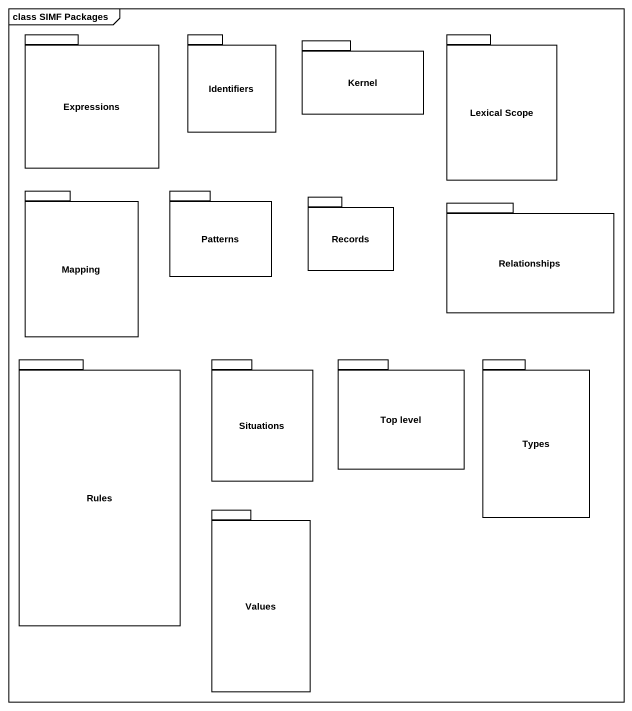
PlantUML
@startuml
mainframe class SIMF Packages
package Expressions {
}
package Identifiers {
}
package Kernel {
}
package "Lexical Scope" as Lexical_Scope {
}
package Mapping {
}
package Patterns {
}
package Records {
}
package Relationships {
}
package Rules {
}
package Situations {
}
package "Top level" as Top_level {
}
package Types {
}
package Values {
}
@enduml
